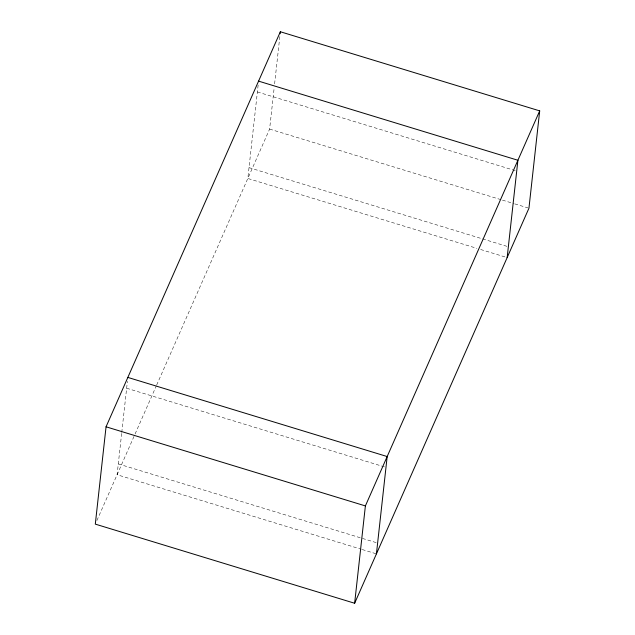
<?xml version="1.0" encoding="UTF-8"?>
<svg xmlns="http://www.w3.org/2000/svg" width="635" height="635" viewBox="0 0 635 635"><rect width="100%" height="100%" fill="white"/><g stroke="black" fill="none" stroke-linecap="round" stroke-linejoin="round"><path stroke-width="0.48" stroke-dasharray="3.17 2.38" d="M121.65 433.451L117.094 474.742L361.283 549.251M121.761 432.467L127.405 381.349M258.135 85.066L247.825 178.459L476.869 248.341M156.678 385.04L269.613 129.08L274.177 87.789M274.606 83.852L279.924 35.679M96.893 520.533L134.684 434.872M135.088 433.967L156.273 385.945M257.381 91.948L516.707 171.069M269.613 129.08L501.499 199.827M502.444 200.12L513.802 203.581M514.755 203.875L528.003 207.915M249.023 167.64L508.357 246.769M480.655 249.499L506.214 257.294M126.643 388.231L385.977 467.36M118.293 463.931L376.674 542.766M362.228 549.537L376.428 553.871"/><path stroke-width="0.95" d="M106.053 426.799L95.306 524.121L354.64 603.25L528.947 208.201L539.694 110.879L280.36 31.75L106.053 426.799L365.387 505.92L354.64 603.25M280.146 33.718L280.36 31.75M376.428 553.871L387.175 456.541L127.841 377.412M507.159 257.588L517.906 160.258L258.572 81.129M365.387 505.92L539.694 110.879"/></g></svg>
